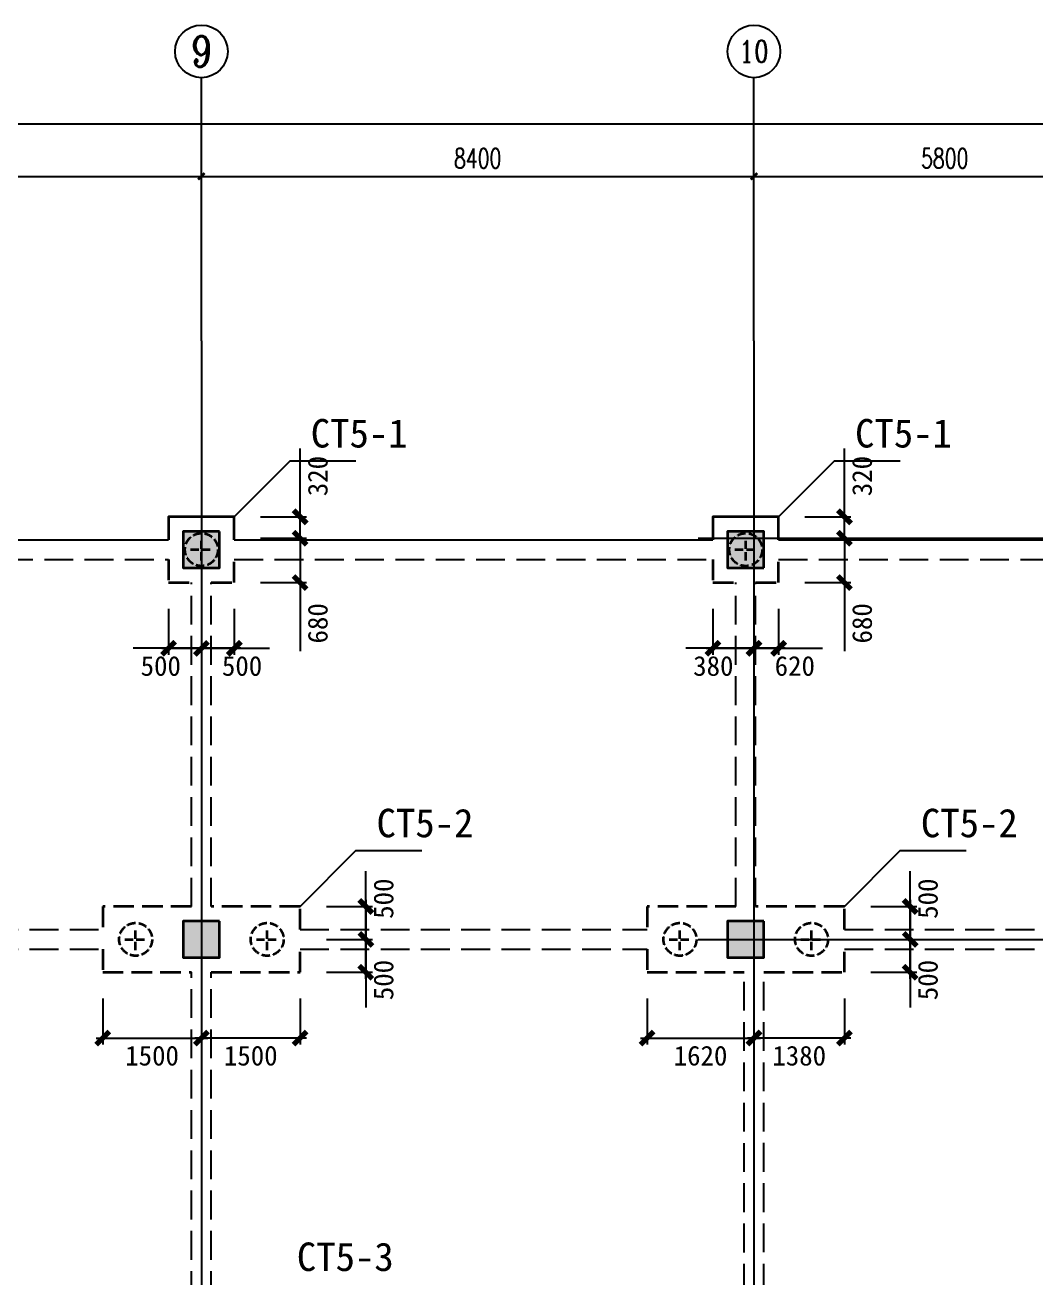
# Model space of a CAD drawing. Header units: millimetres. Extents: x -8252 to 341964, y -299084 to 206355.
# Drawn here: x 196752 to 212120, y 44969 to 64016 of the extents above; entities that cross this region are included whole.
import ezdxf
from ezdxf.enums import TextEntityAlignment as Align

# ---------------------------------------------------------------- set-up
doc = ezdxf.new("R2010")
doc.units = ezdxf.units.MM
doc.header["$LTSCALE"] = 500
doc.header["$PDMODE"] = 2
doc.header["$PDSIZE"] = 200
doc.linetypes.add('DASH', pattern=[0.35, 0.25, -0.1])
doc.linetypes.add('DASHDOT', pattern=[25.4, 12.7, -6.35, 0, -6.35])
for name, color, linetype in [('AXIS', 3, 'Continuous'), ('AXIS_TEXT', 7, 'Continuous'), ('dim____', 70, 'Continuous'), ('DOTE', 20, 'DASHDOT'), ('txt', 7, 'Continuous')]:
    doc.layers.add(name, color=color, linetype=linetype)
for name, color, linetype, lineweight in [('kz', 50, 'Continuous', 25), ('s117', 4, 'Continuous', 25), ('s121', 2, 'Continuous', 35), ('zkz', 200, 'Continuous', 35)]:
    doc.layers.add(name, color=color, linetype=linetype, lineweight=lineweight)
doc.styles.add('_TCH_AXIS', font='COMPLEX', dxfattribs={"bigfont": 'GBCBIG'})
doc.styles.add('_TCH_DIM_T3', font='SIMPLEX', dxfattribs={"width": 0.705882, "bigfont": 'GBCBIG'})
doc.styles.add('COMPLEX', font='COMPLEX')
doc.styles.add('宋体', font='')
doc.styles.get('宋体').set_extended_font_data('宋体')
doc.dimstyles.new('_TCH_ARCH&&100', dxfattribs={"dimtxt": 297.5, "dimasz": 100, "dimexe": 250, "dimexo": 300, "dimgap": 126.25, "dimtad": 1, "dimdec": 0, "dimzin": 0, "dimdsep": 46, "dimtxsty": '_TCH_DIM_T3', "dimblk": 'ARCHTICK', "dimcen": 0.09, "dimclrt": 7, "dimazin": 2, "dimtfac": 1, "dimtdec": 0, "dimtix": 1, "dimtmove": 2, "dimatfit": 3, "dimfxl": 100, "dimtolj": 1, "dimtzin": 0, "dimarcsym": 0})
doc.dimstyles.new('ISO-25', dxfattribs={"dimtxt": 2.5, "dimasz": 2.5, "dimexe": 1.25, "dimexo": 0.625, "dimtad": 1, "dimtxsty": 'Standard', "dimcen": 2.5, "dimadec": 0, "dimazin": 0, "dimtfac": 1, "dimtmove": 0, "dimatfit": 3, "dimfxl": 1, "dimarcsym": 0})

# ---------------------------------------------------------------- blocks, each defined once
blk = doc.blocks.new('_ArchTick')
at = {"color": 0, "linetype": 'ByBlock', "const_width": 0.4}
blk.add_lwpolyline([(-0.5, -0.5), (0.5, 0.5)], dxfattribs=at)
blk = doc.blocks.new('*D4')
at = {"layer": 'Defpoints', "color": 0, "transparency": 16777216}
for p in [(197933, 49616), (199433, 49616), (199433, 48616)]:
    blk.add_point(p, dxfattribs=at)
at = {"layer": 'dim____', "color": 0, "lineweight": -2, "transparency": 16777216}
for p, q in [((197933, 49216), (197933, 48516)), ((199433, 49216), (199433, 48516)), ((197833, 48616), (199533, 48616))]:
    blk.add_line(p, q, dxfattribs=at)
at = {"layer": 'dim____', "color": 0, "lineweight": -2, "transparency": 16777216, "xscale": 200, "yscale": 200, "zscale": 200, "rotation": 180}
blk.add_blockref('_ArchTick', (197933, 48616), dxfattribs=at)
at = {"layer": 'dim____', "color": 0, "lineweight": -2, "transparency": 16777216, "xscale": 200, "yscale": 200, "zscale": 200}
blk.add_blockref('_ArchTick', (199433, 48616), dxfattribs=at)
at = {"layer": 'dim____', "color": 7, "transparency": 16777216, "insert": (198683, 48346), "char_height": 300, "attachment_point": 5, "style": '宋体'}
blk.add_mtext('1500', dxfattribs=at)
blk = doc.blocks.new('*D5')
at = {"layer": 'Defpoints', "color": 0, "transparency": 16777216}
for p in [(199433, 49616), (200933, 49616), (199433, 48616)]:
    blk.add_point(p, dxfattribs=at)
at = {"layer": 'dim____', "color": 0, "lineweight": -2, "transparency": 16777216}
for p, q in [((199433, 49216), (199433, 48516)), ((200933, 49216), (200933, 48516)), ((201033, 48616), (199333, 48616))]:
    blk.add_line(p, q, dxfattribs=at)
at = {"layer": 'dim____', "color": 0, "lineweight": -2, "transparency": 16777216, "xscale": 200, "yscale": 200, "zscale": 200, "rotation": 180}
blk.add_blockref('_ArchTick', (199433, 48616), dxfattribs=at)
at = {"layer": 'dim____', "color": 0, "lineweight": -2, "transparency": 16777216, "xscale": 200, "yscale": 200, "zscale": 200}
blk.add_blockref('_ArchTick', (200933, 48616), dxfattribs=at)
at = {"layer": 'dim____', "color": 7, "transparency": 16777216, "insert": (200183, 48346), "char_height": 300, "attachment_point": 5, "style": '宋体'}
blk.add_mtext('1500', dxfattribs=at)
blk = doc.blocks.new('*D6')
at = {"layer": 'Defpoints', "color": 0, "transparency": 16777216}
for p in [(200933, 50116), (201933, 50116), (200933, 49616)]:
    blk.add_point(p, dxfattribs=at)
at = {"layer": 'dim____', "color": 0, "lineweight": -2, "transparency": 16777216}
for p, q in [((201933, 50116), (201933, 51153)), ((201333, 50116), (202033, 50116)), ((201933, 49516), (201933, 50116)), ((201333, 49616), (202033, 49616))]:
    blk.add_line(p, q, dxfattribs=at)
at = {"layer": 'dim____', "color": 0, "lineweight": -2, "transparency": 16777216, "xscale": 200, "yscale": 200, "zscale": 200}
for p, rotation in [((201933, 50116), 90), ((201933, 49616), 270)]:
    blk.add_blockref('_ArchTick', p, dxfattribs=dict(at, rotation=rotation))
at = {"layer": 'dim____', "color": 7, "transparency": 16777216, "insert": (202203, 50735), "char_height": 300, "attachment_point": 5, "rotation": 90, "style": '宋体'}
blk.add_mtext('500', dxfattribs=at)
blk = doc.blocks.new('*D7')
at = {"layer": 'Defpoints', "color": 0, "transparency": 16777216}
for p in [(200933, 50616), (200933, 50116), (201933, 50116)]:
    blk.add_point(p, dxfattribs=at)
at = {"layer": 'dim____', "color": 0, "lineweight": -2, "transparency": 16777216}
for p, q in [((201933, 50716), (201933, 50116)), ((201333, 50616), (202033, 50616)), ((201333, 50116), (202033, 50116)), ((201933, 50116), (201933, 49080))]:
    blk.add_line(p, q, dxfattribs=at)
at = {"layer": 'dim____', "color": 0, "lineweight": -2, "transparency": 16777216, "xscale": 200, "yscale": 200, "zscale": 200}
for p, rotation in [((201933, 50616), 90), ((201933, 50116), 270)]:
    blk.add_blockref('_ArchTick', p, dxfattribs=dict(at, rotation=rotation))
at = {"layer": 'dim____', "color": 7, "transparency": 16777216, "insert": (202203, 49498), "char_height": 300, "attachment_point": 5, "rotation": 90, "style": '宋体'}
blk.add_mtext('500', dxfattribs=at)
blk = doc.blocks.new('*D84')
at = {"layer": 'Defpoints', "color": 0, "transparency": 16777216}
for p in [(198933, 55541), (199433, 55541), (199433, 54541)]:
    blk.add_point(p, dxfattribs=at)
at = {"layer": 'dim____', "color": 0, "lineweight": -2, "transparency": 16777216}
for p, q in [((198933, 55141), (198933, 54441)), ((199433, 55141), (199433, 54441)), ((198833, 54541), (199433, 54541)), ((199433, 54541), (200470, 54541))]:
    blk.add_line(p, q, dxfattribs=at)
at = {"layer": 'dim____', "color": 0, "lineweight": -2, "transparency": 16777216, "xscale": 200, "yscale": 200, "zscale": 200, "rotation": 180}
blk.add_blockref('_ArchTick', (198933, 54541), dxfattribs=at)
at = {"layer": 'dim____', "color": 0, "lineweight": -2, "transparency": 16777216, "xscale": 200, "yscale": 200, "zscale": 200}
blk.add_blockref('_ArchTick', (199433, 54541), dxfattribs=at)
at = {"layer": 'dim____', "color": 7, "transparency": 16777216, "insert": (200051, 54271), "char_height": 300, "attachment_point": 5, "style": '宋体'}
blk.add_mtext('500', dxfattribs=at)
blk = doc.blocks.new('*D85')
at = {"layer": 'Defpoints', "color": 0, "transparency": 16777216}
for p in [(199433, 55541), (199933, 55541), (199433, 54541)]:
    blk.add_point(p, dxfattribs=at)
at = {"layer": 'dim____', "color": 0, "lineweight": -2, "transparency": 16777216}
for p, q in [((199433, 55141), (199433, 54441)), ((199933, 55141), (199933, 54441)), ((199433, 54541), (198396, 54541)), ((200033, 54541), (199433, 54541))]:
    blk.add_line(p, q, dxfattribs=at)
at = {"layer": 'dim____', "color": 0, "lineweight": -2, "transparency": 16777216, "xscale": 200, "yscale": 200, "zscale": 200, "rotation": 180}
blk.add_blockref('_ArchTick', (199433, 54541), dxfattribs=at)
at = {"layer": 'dim____', "color": 0, "lineweight": -2, "transparency": 16777216, "xscale": 200, "yscale": 200, "zscale": 200}
blk.add_blockref('_ArchTick', (199933, 54541), dxfattribs=at)
at = {"layer": 'dim____', "color": 7, "transparency": 16777216, "insert": (198815, 54271), "char_height": 300, "attachment_point": 5, "style": '宋体'}
blk.add_mtext('500', dxfattribs=at)
blk = doc.blocks.new('*D292')
at = {"layer": 'Defpoints', "color": 0, "transparency": 16777216}
for p in [(207208, 55541), (207833, 55541), (207833, 54541)]:
    blk.add_point(p, dxfattribs=at)
at = {"layer": 'dim____', "color": 0, "lineweight": -2, "transparency": 16777216}
for p, q in [((207208, 55141), (207208, 54441)), ((207833, 55141), (207833, 54441)), ((207108, 54541), (207833, 54541)), ((207833, 54541), (208875, 54541))]:
    blk.add_line(p, q, dxfattribs=at)
at = {"layer": 'dim____', "color": 0, "lineweight": -2, "transparency": 16777216, "xscale": 200, "yscale": 200, "zscale": 200, "rotation": 180}
blk.add_blockref('_ArchTick', (207208, 54541), dxfattribs=at)
at = {"layer": 'dim____', "color": 0, "lineweight": -2, "transparency": 16777216, "xscale": 200, "yscale": 200, "zscale": 200}
blk.add_blockref('_ArchTick', (207833, 54541), dxfattribs=at)
at = {"layer": 'dim____', "color": 7, "transparency": 16777216, "insert": (208454, 54271), "char_height": 300, "attachment_point": 5, "style": '宋体'}
blk.add_mtext('620', dxfattribs=at)
blk = doc.blocks.new('*D293')
at = {"layer": 'Defpoints', "color": 0, "transparency": 16777216}
for p in [(207833, 55541), (208208, 55541), (207833, 54541)]:
    blk.add_point(p, dxfattribs=at)
at = {"layer": 'dim____', "color": 0, "lineweight": -2, "transparency": 16777216}
for p, q in [((207833, 55141), (207833, 54441)), ((208208, 55141), (208208, 54441)), ((207833, 54541), (206796, 54541)), ((208308, 54541), (207833, 54541))]:
    blk.add_line(p, q, dxfattribs=at)
at = {"layer": 'dim____', "color": 0, "lineweight": -2, "transparency": 16777216, "xscale": 200, "yscale": 200, "zscale": 200, "rotation": 180}
blk.add_blockref('_ArchTick', (207833, 54541), dxfattribs=at)
at = {"layer": 'dim____', "color": 0, "lineweight": -2, "transparency": 16777216, "xscale": 200, "yscale": 200, "zscale": 200}
blk.add_blockref('_ArchTick', (208208, 54541), dxfattribs=at)
at = {"layer": 'dim____', "color": 7, "transparency": 16777216, "insert": (207215, 54271), "char_height": 300, "attachment_point": 5, "style": '宋体'}
blk.add_mtext('380', dxfattribs=at)
blk = doc.blocks.new('*D294')
at = {"layer": 'Defpoints', "color": 0, "transparency": 16777216}
for p in [(206208, 49616), (207833, 49616), (207833, 48616)]:
    blk.add_point(p, dxfattribs=at)
at = {"layer": 'dim____', "color": 0, "lineweight": -2, "transparency": 16777216}
for p, q in [((206208, 49216), (206208, 48516)), ((207833, 49216), (207833, 48516)), ((206108, 48616), (207933, 48616))]:
    blk.add_line(p, q, dxfattribs=at)
at = {"layer": 'dim____', "color": 0, "lineweight": -2, "transparency": 16777216, "xscale": 200, "yscale": 200, "zscale": 200, "rotation": 180}
blk.add_blockref('_ArchTick', (206208, 48616), dxfattribs=at)
at = {"layer": 'dim____', "color": 0, "lineweight": -2, "transparency": 16777216, "xscale": 200, "yscale": 200, "zscale": 200}
blk.add_blockref('_ArchTick', (207833, 48616), dxfattribs=at)
at = {"layer": 'dim____', "color": 7, "transparency": 16777216, "insert": (207021, 48346), "char_height": 300, "attachment_point": 5, "style": '宋体'}
blk.add_mtext('1620', dxfattribs=at)
blk = doc.blocks.new('*D295')
at = {"layer": 'Defpoints', "color": 0, "transparency": 16777216}
for p in [(207833, 49616), (209208, 49616), (207833, 48616)]:
    blk.add_point(p, dxfattribs=at)
at = {"layer": 'dim____', "color": 0, "lineweight": -2, "transparency": 16777216}
for p, q in [((207833, 49216), (207833, 48516)), ((209208, 49216), (209208, 48516)), ((209308, 48616), (207733, 48616))]:
    blk.add_line(p, q, dxfattribs=at)
at = {"layer": 'dim____', "color": 0, "lineweight": -2, "transparency": 16777216, "xscale": 200, "yscale": 200, "zscale": 200, "rotation": 180}
blk.add_blockref('_ArchTick', (207833, 48616), dxfattribs=at)
at = {"layer": 'dim____', "color": 0, "lineweight": -2, "transparency": 16777216, "xscale": 200, "yscale": 200, "zscale": 200}
blk.add_blockref('_ArchTick', (209208, 48616), dxfattribs=at)
at = {"layer": 'dim____', "color": 7, "transparency": 16777216, "insert": (208521, 48346), "char_height": 300, "attachment_point": 5, "style": '宋体'}
blk.add_mtext('1380', dxfattribs=at)
blk = doc.blocks.new('*D296')
at = {"layer": 'Defpoints', "color": 0, "transparency": 16777216}
for p in [(209208, 50116), (210208, 50116), (209208, 49616)]:
    blk.add_point(p, dxfattribs=at)
at = {"layer": 'dim____', "color": 0, "lineweight": -2, "transparency": 16777216}
for p, q in [((210208, 50116), (210208, 51153)), ((209608, 50116), (210308, 50116)), ((210208, 49516), (210208, 50116)), ((209608, 49616), (210308, 49616))]:
    blk.add_line(p, q, dxfattribs=at)
at = {"layer": 'dim____', "color": 0, "lineweight": -2, "transparency": 16777216, "xscale": 200, "yscale": 200, "zscale": 200}
for p, rotation in [((210208, 50116), 90), ((210208, 49616), 270)]:
    blk.add_blockref('_ArchTick', p, dxfattribs=dict(at, rotation=rotation))
at = {"layer": 'dim____', "color": 7, "transparency": 16777216, "insert": (210478, 50735), "char_height": 300, "attachment_point": 5, "rotation": 90, "style": '宋体'}
blk.add_mtext('500', dxfattribs=at)
blk = doc.blocks.new('*D297')
at = {"layer": 'Defpoints', "color": 0, "transparency": 16777216}
for p in [(209208, 50616), (209208, 50116), (210208, 50116)]:
    blk.add_point(p, dxfattribs=at)
at = {"layer": 'dim____', "color": 0, "lineweight": -2, "transparency": 16777216}
for p, q in [((210208, 50716), (210208, 50116)), ((209608, 50616), (210308, 50616)), ((209608, 50116), (210308, 50116)), ((210208, 50116), (210208, 49080))]:
    blk.add_line(p, q, dxfattribs=at)
at = {"layer": 'dim____', "color": 0, "lineweight": -2, "transparency": 16777216, "xscale": 200, "yscale": 200, "zscale": 200}
for p, rotation in [((210208, 50616), 90), ((210208, 50116), 270)]:
    blk.add_blockref('_ArchTick', p, dxfattribs=dict(at, rotation=rotation))
at = {"layer": 'dim____', "color": 7, "transparency": 16777216, "insert": (210478, 49498), "char_height": 300, "attachment_point": 5, "rotation": 90, "style": '宋体'}
blk.add_mtext('500', dxfattribs=at)
blk = doc.blocks.new('_AXISO')
blk.add_circle((0, 0), 0.5)
at = {"layer": 'AXIS_TEXT', "style": 'COMPLEX', "width": 1.041667}
blk.add_attdef('A', text='', height=0.56, dxfattribs=at).set_placement((-0.25, -0.28), (0.25, -0.28), align=Align.FIT)
blk = doc.blocks.new('*D855')
at = {"layer": 'AXIS', "color": 0, "lineweight": -2, "transparency": 16777216}
for p, q in [((146933, 59516), (146933, 62766)), ((219433, 59516), (219433, 62766)), ((146933, 62516), (219433, 62516))]:
    blk.add_line(p, q, dxfattribs=at)
at = {"layer": 'Defpoints', "color": 0, "transparency": 16777216}
for p in [(219433, 62516), (146933, 59216), (219433, 59216)]:
    blk.add_point(p, dxfattribs=at)
at = {"layer": 'AXIS', "color": 0, "lineweight": -2, "transparency": 16777216, "xscale": 100, "yscale": 100, "zscale": 100, "rotation": 180}
blk.add_blockref('_ArchTick', (146933, 62516), dxfattribs=at)
at = {"layer": 'AXIS', "color": 0, "lineweight": -2, "transparency": 16777216, "xscale": 100, "yscale": 100, "zscale": 100}
blk.add_blockref('_ArchTick', (219433, 62516), dxfattribs=at)
at = {"layer": 'AXIS', "color": 7, "transparency": 16777216, "insert": (183183, 62791), "char_height": 297.5, "attachment_point": 5, "style": '_TCH_DIM_T3'}
blk.add_mtext('\\A1;72500', dxfattribs=at)
blk = doc.blocks.new('*D863')
at = {"layer": 'AXIS', "color": 0, "lineweight": -2, "transparency": 16777216}
for p, q in [((191033, 59516), (191033, 61966)), ((199433, 59516), (199433, 61966)), ((191033, 61716), (199433, 61716))]:
    blk.add_line(p, q, dxfattribs=at)
at = {"layer": 'Defpoints', "color": 0, "transparency": 16777216}
for p in [(199433, 61716), (191033, 59216), (199433, 59216)]:
    blk.add_point(p, dxfattribs=at)
at = {"layer": 'AXIS', "color": 0, "lineweight": -2, "transparency": 16777216, "xscale": 100, "yscale": 100, "zscale": 100, "rotation": 180}
blk.add_blockref('_ArchTick', (191033, 61716), dxfattribs=at)
at = {"layer": 'AXIS', "color": 0, "lineweight": -2, "transparency": 16777216, "xscale": 100, "yscale": 100, "zscale": 100}
blk.add_blockref('_ArchTick', (199433, 61716), dxfattribs=at)
at = {"layer": 'AXIS', "color": 7, "transparency": 16777216, "insert": (195233, 61991), "char_height": 297.5, "attachment_point": 5, "style": '_TCH_DIM_T3'}
blk.add_mtext('\\A1;8400', dxfattribs=at)
blk = doc.blocks.new('*D864')
at = {"layer": 'AXIS', "color": 0, "lineweight": -2, "transparency": 16777216}
for p, q in [((199433, 59516), (199433, 61966)), ((207833, 59516), (207833, 61966)), ((199433, 61716), (207833, 61716))]:
    blk.add_line(p, q, dxfattribs=at)
at = {"layer": 'Defpoints', "color": 0, "transparency": 16777216}
for p in [(207833, 61716), (199433, 59216), (207833, 59216)]:
    blk.add_point(p, dxfattribs=at)
at = {"layer": 'AXIS', "color": 0, "lineweight": -2, "transparency": 16777216, "xscale": 100, "yscale": 100, "zscale": 100, "rotation": 180}
blk.add_blockref('_ArchTick', (199433, 61716), dxfattribs=at)
at = {"layer": 'AXIS', "color": 0, "lineweight": -2, "transparency": 16777216, "xscale": 100, "yscale": 100, "zscale": 100}
blk.add_blockref('_ArchTick', (207833, 61716), dxfattribs=at)
at = {"layer": 'AXIS', "color": 7, "transparency": 16777216, "insert": (203633, 61991), "char_height": 297.5, "attachment_point": 5, "style": '_TCH_DIM_T3'}
blk.add_mtext('\\A1;8400', dxfattribs=at)
blk = doc.blocks.new('*D865')
at = {"layer": 'AXIS', "color": 0, "lineweight": -2, "transparency": 16777216}
for p, q in [((207833, 59516), (207833, 61966)), ((213633, 59516), (213633, 61966)), ((207833, 61716), (213633, 61716))]:
    blk.add_line(p, q, dxfattribs=at)
at = {"layer": 'Defpoints', "color": 0, "transparency": 16777216}
for p in [(213633, 61716), (207833, 59216), (213633, 59216)]:
    blk.add_point(p, dxfattribs=at)
at = {"layer": 'AXIS', "color": 0, "lineweight": -2, "transparency": 16777216, "xscale": 100, "yscale": 100, "zscale": 100, "rotation": 180}
blk.add_blockref('_ArchTick', (207833, 61716), dxfattribs=at)
at = {"layer": 'AXIS', "color": 0, "lineweight": -2, "transparency": 16777216, "xscale": 100, "yscale": 100, "zscale": 100}
blk.add_blockref('_ArchTick', (213633, 61716), dxfattribs=at)
at = {"layer": 'AXIS', "color": 7, "transparency": 16777216, "insert": (210733, 61991), "char_height": 297.5, "attachment_point": 5, "style": '_TCH_DIM_T3'}
blk.add_mtext('\\A1;5800', dxfattribs=at)
blk = doc.blocks.new('*D1040')
at = {"layer": 'Defpoints', "color": 0, "transparency": 16777216}
for p in [(199933, 56216), (200933, 56216), (199933, 55541)]:
    blk.add_point(p, dxfattribs=at)
at = {"layer": 'dim____', "color": 0, "lineweight": -2, "transparency": 16777216}
for p, q in [((200333, 56216), (201033, 56216)), ((200933, 56216), (200933, 55441)), ((200333, 55541), (201033, 55541)), ((200933, 55541), (200933, 54500))]:
    blk.add_line(p, q, dxfattribs=at)
at = {"layer": 'dim____', "color": 0, "lineweight": -2, "transparency": 16777216, "xscale": 200, "yscale": 200, "zscale": 200}
for p, rotation in [((200933, 56216), 90), ((200933, 55541), 270)]:
    blk.add_blockref('_ArchTick', p, dxfattribs=dict(at, rotation=rotation))
at = {"layer": 'dim____', "color": 7, "transparency": 16777216, "insert": (201203, 54921), "char_height": 300, "attachment_point": 5, "rotation": 90, "style": '宋体'}
blk.add_mtext('680', dxfattribs=at)
blk = doc.blocks.new('*D1041')
at = {"layer": 'Defpoints', "color": 0, "transparency": 16777216}
for p in [(199933, 56541), (199933, 56216), (200933, 56216)]:
    blk.add_point(p, dxfattribs=at)
at = {"layer": 'dim____', "color": 0, "lineweight": -2, "transparency": 16777216}
for p, q in [((200933, 56541), (200933, 57578)), ((200933, 56216), (200933, 56641)), ((200333, 56541), (201033, 56541)), ((200333, 56216), (201033, 56216))]:
    blk.add_line(p, q, dxfattribs=at)
at = {"layer": 'dim____', "color": 0, "lineweight": -2, "transparency": 16777216, "xscale": 200, "yscale": 200, "zscale": 200}
for p, rotation in [((200933, 56541), 90), ((200933, 56216), 270)]:
    blk.add_blockref('_ArchTick', p, dxfattribs=dict(at, rotation=rotation))
at = {"layer": 'dim____', "color": 7, "transparency": 16777216, "insert": (201203, 57160), "char_height": 300, "attachment_point": 5, "rotation": 90, "style": '宋体'}
blk.add_mtext('320', dxfattribs=at)
blk = doc.blocks.new('*D1042')
at = {"layer": 'Defpoints', "color": 0, "transparency": 16777216}
for p in [(208208, 56216), (209208, 56216), (208208, 55541)]:
    blk.add_point(p, dxfattribs=at)
at = {"layer": 'dim____', "color": 0, "lineweight": -2, "transparency": 16777216}
for p, q in [((208608, 56216), (209308, 56216)), ((209208, 56216), (209208, 55441)), ((208608, 55541), (209308, 55541)), ((209208, 55541), (209208, 54500))]:
    blk.add_line(p, q, dxfattribs=at)
at = {"layer": 'dim____', "color": 0, "lineweight": -2, "transparency": 16777216, "xscale": 200, "yscale": 200, "zscale": 200}
for p, rotation in [((209208, 56216), 90), ((209208, 55541), 270)]:
    blk.add_blockref('_ArchTick', p, dxfattribs=dict(at, rotation=rotation))
at = {"layer": 'dim____', "color": 7, "transparency": 16777216, "insert": (209478, 54921), "char_height": 300, "attachment_point": 5, "rotation": 90, "style": '宋体'}
blk.add_mtext('680', dxfattribs=at)
blk = doc.blocks.new('*D1043')
at = {"layer": 'Defpoints', "color": 0, "transparency": 16777216}
for p in [(208208, 56541), (208208, 56216), (209208, 56216)]:
    blk.add_point(p, dxfattribs=at)
at = {"layer": 'dim____', "color": 0, "lineweight": -2, "transparency": 16777216}
for p, q in [((209208, 56541), (209208, 57578)), ((209208, 56216), (209208, 56641)), ((208608, 56541), (209308, 56541)), ((208608, 56216), (209308, 56216))]:
    blk.add_line(p, q, dxfattribs=at)
at = {"layer": 'dim____', "color": 0, "lineweight": -2, "transparency": 16777216, "xscale": 200, "yscale": 200, "zscale": 200}
for p, rotation in [((209208, 56541), 90), ((209208, 56216), 270)]:
    blk.add_blockref('_ArchTick', p, dxfattribs=dict(at, rotation=rotation))
at = {"layer": 'dim____', "color": 7, "transparency": 16777216, "insert": (209478, 57160), "char_height": 300, "attachment_point": 5, "rotation": 90, "style": '宋体'}
blk.add_mtext('320', dxfattribs=at)

msp = doc.modelspace()

# ---------------------------------------------------------------- hatches: boundary and pattern name
at = {"layer": 'kz'}
h = msp.add_hatch(color=52, dxfattribs=at)
h.dxf.hatch_style = 1
h.paths.add_polyline_path([(199708.088, 56316.423), (199158.088, 56316.423), (199158.088, 55766.423), (199708.088, 55766.423)])
h = msp.add_hatch(color=52, dxfattribs=at)
h.dxf.hatch_style = 1
h.paths.add_polyline_path([(207983.088, 55766.423), (207983.088, 56316.423), (207433.088, 56316.423), (207433.088, 55766.423)])
h = msp.add_hatch(color=52, dxfattribs=at)
h.dxf.hatch_style = 1
h.paths.add_polyline_path([(199708.088, 50391.423), (199158.088, 50391.423), (199158.088, 49841.423), (199708.088, 49841.423)])
h = msp.add_hatch(color=52, dxfattribs=at)
h.dxf.hatch_style = 1
h.paths.add_polyline_path([(207983.088, 50391.423), (207433.088, 50391.423), (207433.088, 49841.423), (207983.088, 49841.423)])

# ---------------------------------------------------------------- linework, layer by layer
at = {"layer": 'AXIS'}
for p, q in [((199433.088, 59216.423), (199433.088, 63216.423)), ((207833.088, 59216.423), (207833.088, 63216.423))]:
    msp.add_line(p, q, dxfattribs=at)
at = {"layer": 'DOTE', "ltscale": 5}
for p, q in [((199433.088, 59216.423), (199433.088, -2133.577)), ((207833.088, 59216.423), (207833.088, -2133.577)), ((143483.088, 56216.423), (222433.088, 56216.423)), ((143483.088, 50116.423), (222433.088, 50116.423))]:
    msp.add_line(p, q, dxfattribs=at)
at = {"layer": 'kz', "lineweight": 35}
for points in [[(199708.088, 56316.423), (199158.088, 56316.423), (199158.088, 55766.423), (199708.088, 55766.423)], [(207983.088, 55766.423), (207983.088, 56316.423), (207433.088, 56316.423), (207433.088, 55766.423)], [(199708.088, 50391.423), (199158.088, 50391.423), (199158.088, 49841.423), (199708.088, 49841.423)], [(207983.088, 50391.423), (207433.088, 50391.423), (207433.088, 49841.423), (207983.088, 49841.423)]]:
    msp.add_lwpolyline(points, close=True, dxfattribs=at)
at = {"layer": 's117'}
for p, q in [((191533.088, 56191.423), (198933.088, 56191.423)), ((199933.088, 56191.423), (207208.088, 56191.423)), ((208208.088, 56191.423), (213133.088, 56191.423))]:
    msp.add_line(p, q, dxfattribs=at)
at = {"layer": 's117', "linetype": 'DASH', "ltscale": 3.5}
for p, q in [((191533.088, 55891.423), (198933.088, 55891.423)), ((199933.088, 55891.423), (207208.088, 55891.423)), ((208208.088, 55891.423), (213133.088, 55891.423)), ((199283.088, 50616.423), (199283.088, 55541.423)), ((199583.088, 50616.423), (199583.088, 55541.423)), ((207558.088, 50616.423), (207558.088, 55541.423)), ((207858.088, 50616.423), (207858.088, 55541.423)), ((192533.088, 50266.423), (197933.088, 50266.423)), ((200933.088, 50266.423), (206208.088, 50266.423)), ((209208.088, 50266.423), (213133.088, 50266.423)), ((192533.088, 49966.423), (197933.088, 49966.423)), ((200933.088, 49966.423), (206208.088, 49966.423)), ((209208.088, 49966.423), (213133.088, 49966.423)), ((199283.088, 44021.123), (199283.088, 49616.423)), ((199583.088, 44021.123), (199583.088, 49616.423)), ((207683.088, 43519.864), (207683.088, 49616.423)), ((207983.088, 43520.922), (207983.088, 49616.423))]:
    msp.add_line(p, q, dxfattribs=at)
at = {"layer": 's121'}
for points in [[(199933.088, 56191.423), (199933.088, 56541.423), (198933.088, 56541.423), (198933.088, 56191.423)], [(208208.088, 56191.423), (208208.088, 56541.423), (207208.088, 56541.423), (207208.088, 56191.423)]]:
    msp.add_lwpolyline(points, dxfattribs=at)
at = {"layer": 's121', "linetype": 'DASH', "ltscale": 2.5}
for points in [[(198933.088, 55891.423), (198933.088, 55541.423), (199283.088, 55541.423)], [(199583.088, 55541.423), (199933.088, 55541.423), (199933.088, 55891.423)], [(207208.088, 55891.423), (207208.088, 55541.423), (207558.088, 55541.423)], [(207858.088, 55541.423), (208208.088, 55541.423), (208208.088, 55891.423)], [(199283.088, 50616.423), (197933.088, 50616.423), (197933.088, 50266.423)], [(200933.088, 50266.423), (200933.088, 50616.423), (199583.088, 50616.423)], [(207558.088, 50616.423), (206208.088, 50616.423), (206208.088, 50266.423)], [(209208.088, 50266.423), (209208.088, 50616.423), (207858.088, 50616.423)], [(197933.088, 49966.423), (197933.088, 49616.423), (199283.088, 49616.423)], [(199583.088, 49616.423), (200933.088, 49616.423), (200933.088, 49966.423)], [(206208.088, 49966.423), (206208.088, 49616.423), (207683.088, 49616.423)], [(207983.088, 49616.423), (209208.088, 49616.423), (209208.088, 49966.423)]]:
    msp.add_lwpolyline(points, dxfattribs=at)
at = {"layer": 'txt'}
for points in [[(199933.088, 56541.423), (200781.616, 57389.951), (201781.616, 57389.951)], [(208208.088, 56541.423), (209056.616, 57389.951), (210056.616, 57389.951)], [(200933.088, 50616.423), (201781.616, 51464.951), (202781.616, 51464.951)], [(209208.088, 50616.423), (210056.616, 51464.951), (211056.616, 51464.951)]]:
    msp.add_lwpolyline(points, dxfattribs=at)
at = {"layer": 'zkz', "linetype": 'DASH'}
for p, q in [((199433.088, 55876.423), (199433.088, 56206.423)), ((207708.088, 55876.423), (207708.088, 56206.423)), ((199268.088, 56041.423), (199598.088, 56041.423)), ((207543.088, 56041.423), (207873.088, 56041.423)), ((198268.088, 50116.423), (198598.088, 50116.423)), ((198433.088, 49951.423), (198433.088, 50281.423)), ((200268.088, 50116.423), (200598.088, 50116.423)), ((200433.088, 49951.423), (200433.088, 50281.423)), ((206543.088, 50116.423), (206873.088, 50116.423)), ((206708.088, 49951.423), (206708.088, 50281.423)), ((208543.088, 50116.423), (208873.088, 50116.423)), ((208708.088, 49951.423), (208708.088, 50281.423))]:
    msp.add_line(p, q, dxfattribs=at)
for centre in [(199433.088, 56041.423), (207708.088, 56041.423), (198433.088, 50116.423), (200433.088, 50116.423), (206708.088, 50116.423), (208708.088, 50116.423)]:
    msp.add_circle(centre, 250, dxfattribs=at)

# ---------------------------------------------------------------- block references
at = {"layer": 'AXIS'}
ref = msp.add_blockref('_AXISO', (199433.088, 63616.423), dxfattribs=dict(at, xscale=800, yscale=800, zscale=800))
ref.add_attrib('A', '9', dxfattribs={"layer": 'AXIS_TEXT', "height": 465.948, "style": '_TCH_AXIS'}).set_placement((199277.772, 63383.449), (199588.404, 63383.449), align=Align.FIT)
ref = msp.add_blockref('_AXISO', (207833.088, 63616.423), dxfattribs=dict(at, xscale=800, yscale=800, zscale=800))
ref.add_attrib('A', '10', dxfattribs={"layer": 'AXIS_TEXT', "height": 328.4455, "style": '_TCH_AXIS'}).set_placement((207606.304, 63452.201), (208059.872, 63452.201), align=Align.FIT)

# ---------------------------------------------------------------- texts
at = {"layer": 'txt', "char_height": 433, "width": 1000, "attachment_point": 5}
for s, insert in [('CT5-1', (201831.778, 57806.684)), ('CT5-1', (210106.778, 57806.684)), ('CT5-2', (202831.778, 51881.684)), ('CT5-2', (211106.778, 51881.684)), ('CT5-3', (201620.266, 45287.385))]:
    msp.add_mtext(s, dxfattribs=dict(at, insert=insert))

# ---------------------------------------------------------------- dimensions: what is measured, and where the dimension line sits
at = {"layer": 'AXIS'}
for p1, p2, distance, picture, middle in [((146933.088, 59216.423), (219433.088, 59216.423), 3300, '*D855', (183183.088, 62791.423)), ((191033.088, 59216.423), (199433.088, 59216.423), 2500, '*D863', (195233.088, 61991.423)), ((199433.088, 59216.423), (207833.088, 59216.423), 2500, '*D864', (203633.088, 61991.423)), ((207833.088, 59216.423), (213633.088, 59216.423), 2500, '*D865', (210733.088, 61991.423))]:
    dim = msp.add_aligned_dim(p1=p1, p2=p2, distance=distance, dimstyle='_TCH_ARCH&&100', dxfattribs=at)
    dim.commit()
    dim.dimension.update_dxf_attribs({"geometry": picture, "text_midpoint": middle})
at = {"layer": 'dim____'}
for base, p1, p2, angle, picture, middle in [((200933.088, 56216.423), (199933.088, 56541.423), (199933.088, 56216.423), 270, '*D1041', (200933.088, 57159.747)), ((209208.088, 56216.423), (208208.088, 56541.423), (208208.088, 56216.423), 270, '*D1043', (209208.088, 57159.747)), ((200933.088, 56216.423), (199933.088, 55541.423), (199933.088, 56216.423), 90, '*D1040', (200933.088, 54920.585)), ((209208.088, 56216.423), (208208.088, 55541.423), (208208.088, 56216.423), 90, '*D1042', (209208.088, 54920.585))]:
    dim = msp.add_linear_dim(base=base, p1=p1, p2=p2, angle=angle, dimstyle='ISO-25', override={"dimtxt": 300, "dimasz": 200, "dimexe": 100, "dimexo": 400, "dimgap": 120, "dimtad": 2, "dimrnd": 10, "dimtxsty": '宋体', "dimblk1": 'ArchTick', "dimblk2": 'ArchTick', "dimsah": 1, "dimdle": 100, "dimclrt": 7}, dxfattribs=at)
    dim.commit()
    dim.dimension.update_dxf_attribs({"geometry": picture, "text_midpoint": middle, "dimtype": 161})
for p1, p2, distance, picture, middle in [((199933.088, 55541.423), (199433.088, 55541.423), 1000, '*D85', (198814.764, 54271.423)), ((198933.088, 55541.423), (199433.088, 55541.423), -1000, '*D84', (200051.412, 54271.423)), ((208208.088, 55541.423), (207833.088, 55541.423), 1000, '*D293', (207214.764, 54271.423)), ((207208.088, 55541.423), (207833.088, 55541.423), -1000, '*D292', (208453.926, 54271.423)), ((200933.088, 49616.423), (200933.088, 50116.423), -1000, '*D6', (202203.088, 50734.747)), ((209208.088, 49616.423), (209208.088, 50116.423), -1000, '*D296', (210478.088, 50734.747)), ((200933.088, 50616.423), (200933.088, 50116.423), 1000, '*D7', (202203.088, 49498.099)), ((209208.088, 50616.423), (209208.088, 50116.423), 1000, '*D297', (210478.088, 49498.099)), ((197933.088, 49616.423), (199433.088, 49616.423), -1000, '*D4', (198683.088, 48346.423)), ((200933.088, 49616.423), (199433.088, 49616.423), 1000, '*D5', (200183.088, 48346.423)), ((206208.088, 49616.423), (207833.088, 49616.423), -1000, '*D294', (207020.588, 48346.423)), ((209208.088, 49616.423), (207833.088, 49616.423), 1000, '*D295', (208520.588, 48346.423))]:
    dim = msp.add_aligned_dim(p1=p1, p2=p2, distance=distance, dimstyle='ISO-25', override={"dimtxt": 300, "dimasz": 200, "dimexe": 100, "dimexo": 400, "dimgap": 120, "dimtad": 2, "dimrnd": 10, "dimtxsty": '宋体', "dimblk1": 'ArchTick', "dimblk2": 'ArchTick', "dimsah": 1, "dimdle": 100, "dimclrt": 7}, dxfattribs=at)
    dim.commit()
    dim.dimension.update_dxf_attribs({"geometry": picture, "text_midpoint": middle})

doc.saveas('drawing.dxf')
